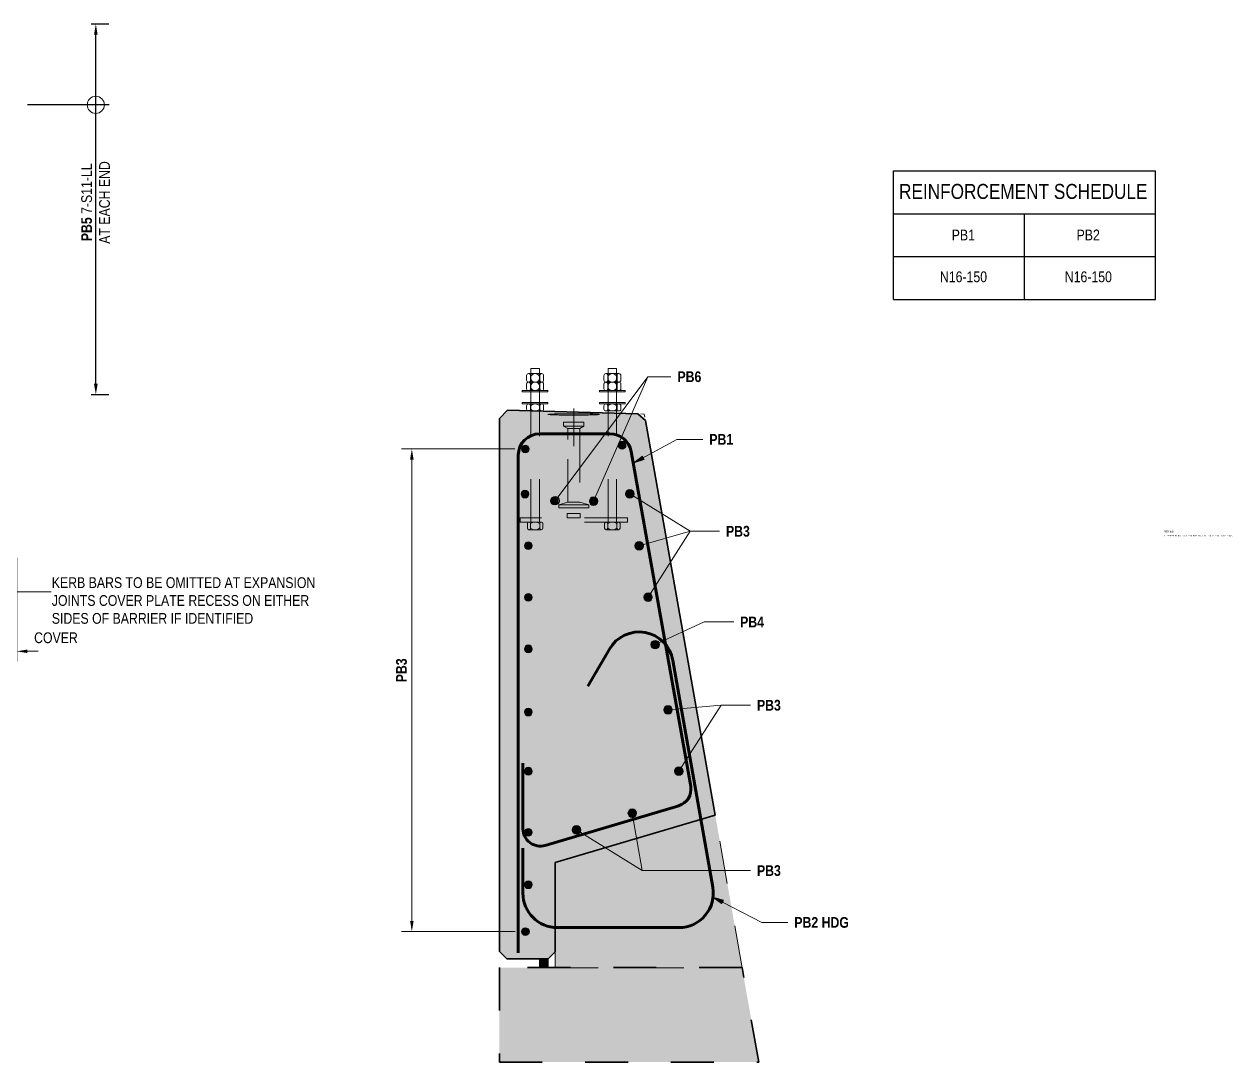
# Model space of a CAD drawing. Header units: metres. Extents: x 3.1 to 10.97, y 1.43 to 4.46.
# Drawn here: x 8.182 to 10.975, y 1.432 to 3.851 of the extents above; entities that cross this region are included whole.
import ezdxf

# ---------------------------------------------------------------- set-up
doc = ezdxf.new("R2010")
doc.units = ezdxf.units.M
doc.linetypes.add('JacobsDash', pattern=[0.0045, 0.003, -0.0015])
doc.layers.get('Defpoints').update_dxf_attribs({"color": 41})
for name, color, linetype, lineweight in [('D-BDGE', 7, 'Continuous', 13), ('D-BDGE-LINE', 7, 'Continuous', 9), ('D-ENHA-GEN-LINE', 7, 'Continuous', 9), ('D-ENHA-TEXT', 7, 'Continuous', 9), ('D-ENHA-TEXT-DIMS', 7, 'Continuous', 9)]:
    doc.layers.add(name, color=color, linetype=linetype, lineweight=lineweight)
doc.styles.add('Arial Narrow', font='ARIALN.TTF', dxfattribs={"height": 0.035})
doc.styles.add('Arial Narrow_1', font='ARIALN.TTF', dxfattribs={"height": 0.025})
doc.styles.add('Arial Narrow_3', font='ARIALN.TTF', dxfattribs={"height": 0.0035})
doc.styles.add('Arial Narrow_4', font='ARIALN.TTF', dxfattribs={"height": 0.005})
doc.styles.add('Arial Narrow_B', font='ARIALNB.TTF', dxfattribs={"height": 0.025})
doc.dimstyles.new('Dimension_Standard_O__mm_', dxfattribs={"dimscale": 0.3048, "dimtxt": 0.025586, "dimasz": 0.082021, "dimexe": 0.07874, "dimexo": 0.049213, "dimgap": 0.049213, "dimtad": 1, "dimdec": 0, "dimlfac": 1000, "dimzin": 0, "dimdsep": 46, "dimtxsty": 'Arial Narrow_1', "dimsah": 1, "dimcen": 0.09, "dimaunit": 1, "dimadec": 4, "dimazin": 0, "dimtfac": 1, "dimtdec": 4, "dimtix": 1, "dimtmove": 1, "dimatfit": 3, "dimfxl": 1, "dimtvp": 1, "dimtfill": 1, "dimtolj": 1, "dimtzin": 0, "dimlwd": 18, "dimlwe": 18, "dimarcsym": 2})
doc.dimstyles.new('Dimension_Standard_O__mm__2', dxfattribs={"dimscale": 0.3048, "dimtxt": 0.025586, "dimasz": 0.082021, "dimexe": 0.07874, "dimexo": 0.049213, "dimgap": 0.049213, "dimtad": 1, "dimdec": 0, "dimlfac": 1000, "dimzin": 0, "dimdsep": 46, "dimtxsty": 'Arial Narrow_B', "dimsah": 1, "dimcen": 0.09, "dimaunit": 1, "dimadec": 4, "dimazin": 0, "dimtfac": 1, "dimtdec": 4, "dimtix": 1, "dimtmove": 0, "dimatfit": 3, "dimfxl": 1, "dimtvp": 1, "dimtfill": 1, "dimtolj": 1, "dimtzin": 0, "dimlwd": 18, "dimlwe": 18, "dimarcsym": 2})
doc.dimstyles.new('Dimension_Standard_T_REO', dxfattribs={"dimscale": 0.3048, "dimtxt": 0.025586, "dimasz": 0.082021, "dimexe": 0.098425, "dimexo": 0.0625, "dimgap": 0.032808, "dimtad": 1, "dimdec": 0, "dimlfac": 1000, "dimzin": 0, "dimdsep": 46, "dimtxsty": 'Arial Narrow_1', "dimsah": 1, "dimcen": 0.09, "dimaunit": 1, "dimadec": 4, "dimazin": 0, "dimtfac": 1, "dimtdec": 4, "dimtix": 1, "dimtmove": 0, "dimatfit": 3, "dimfxl": 0.098425, "dimfxlon": 1, "dimtvp": 1, "dimtolj": 1, "dimtzin": 0, "dimlwd": 25, "dimlwe": 25, "dimarcsym": 2})

# ---------------------------------------------------------------- blocks, each defined once
blk = doc.blocks.new('B_Det_Reinf_Bar Section_2D - Reo Dot_Scale 10_Section-2703256-DRG-2871122 - SECTION 1')
at = {"layer": 'D-BDGE-LINE'}
blk.add_hatch(color=256, dxfattribs=at).paths.add_polyline_path([(0, -0.009), (0.0023, -0.0087), (0.0045, -0.0078), (0.0064, -0.0064), (0.0078, -0.0045), (0.0087, -0.0023), (0.009, 0), (0.0087, 0.0023), (0.0078, 0.0045), (0.0064, 0.0064), (0.0045, 0.0078), (0.0023, 0.0087), (0, 0.009), (-0.0023, 0.0087), (-0.0045, 0.0078), (-0.0064, 0.0064), (-0.0078, 0.0045), (-0.0087, 0.0023), (-0.009, 0), (-0.0087, -0.0023), (-0.0078, -0.0045), (-0.0064, -0.0064), (-0.0045, -0.0078), (-0.0023, -0.0087)])
for start, end in [(360, 180), (180, 360)]:
    blk.add_arc((0, 0), 0.009, start, end, dxfattribs=at)
blk = doc.blocks.new('B_Det_Reinf_Bar Section_2D - Reo Dot_Scale 10_Section-V1-DRG-2871122 - SECTION 1')
at = {"layer": 'D-BDGE-LINE'}
blk.add_hatch(color=256, dxfattribs=at).paths.add_polyline_path([(0, -0.009), (0.0023, -0.0087), (0.0045, -0.0078), (0.0064, -0.0064), (0.0078, -0.0045), (0.0087, -0.0023), (0.009, 0.0002), (0.0087, 0.0023), (0.0078, 0.0045), (0.0064, 0.0064), (0.0045, 0.0078), (0.0023, 0.0087), (0, 0.009), (-0.0023, 0.0087), (-0.0045, 0.0078), (-0.0064, 0.0064), (-0.0078, 0.0045), (-0.0087, 0.0023), (-0.009, 0), (-0.0087, -0.0023), (-0.0078, -0.0045), (-0.0064, -0.0064), (-0.0045, -0.0078), (-0.0023, -0.0087)])
for start, end in [(360, 180), (180, 360)]:
    blk.add_arc((0, 0), 0.009, start, end, dxfattribs=at)
blk = doc.blocks.new('B_Det_Reinf_Bar Section_2D - Reo Dot_Scale 10_Section-5903221-DRG-2871122 - SECTION 1')
at = {"layer": 'D-BDGE-LINE'}
blk.add_hatch(color=256, dxfattribs=at).paths.add_polyline_path([(0, -0.009), (0.0023, -0.0087), (0.0045, -0.0078), (0.0064, -0.0064), (0.0078, -0.0045), (0.0087, -0.0023), (0.009, 0), (0.0087, 0.0023), (0.0078, 0.0045), (0.0064, 0.0064), (0.0045, 0.0078), (0.0023, 0.0087), (0, 0.009), (-0.0023, 0.0087), (-0.0045, 0.0078), (-0.0064, 0.0064), (-0.0078, 0.0045), (-0.0087, 0.0023), (-0.009, 0), (-0.0087, -0.0023), (-0.0076, -0.0047), (-0.0064, -0.0064), (-0.0045, -0.0078), (-0.0023, -0.0087)])
for start, end in [(0, 180), (180, 360)]:
    blk.add_arc((0, 0), 0.009, start, end, dxfattribs=at)
blk = doc.blocks.new('DIMBLOCK2-DRG-2871122 - ELEVATION - PRECAST MEDIUM PERFORMANCE LEVEL BARRIER TYPE - MPB-02-B')
at = {"layer": 'D-ENHA-TEXT-DIMS', "color": 0, "lineweight": 25, "transparency": 16777216}
for p, q in [((8.3389, 3.8511), (8.3799, 3.8511)), ((8.3499, 3.0124), (8.3499, 3.8261)), ((8.3389, 2.9874), (8.3799, 2.9874))]:
    blk.add_line(p, q, dxfattribs=at)
at = {"layer": 'D-ENHA-TEXT-DIMS', "color": 0, "transparency": 16777216}
for points in [[(8.3457, 3.8261), (8.3541, 3.8261), (8.3499, 3.8511)], [(8.3457, 3.0124), (8.3541, 3.0124), (8.3499, 2.9874)]]:
    blk.add_solid(points, dxfattribs=at)
at = {"layer": 'Defpoints', "color": 0, "transparency": 16777216}
for p in [(8.3199, 3.8511), (8.3499, 3.8511), (8.3199, 2.9874)]:
    blk.add_point(p, dxfattribs=at)
at = {"layer": 'D-ENHA-TEXT-DIMS', "color": 0, "lineweight": 25, "transparency": 16777216, "insert": (8.325, 3.4193), "char_height": 0.025, "attachment_point": 5, "rotation": 90, "style": 'Arial Narrow_1'}
blk.add_mtext('\\A1;\u200c', dxfattribs=at)
blk = doc.blocks.new('DIMBLOCK5-DRG-2871122 - ELEVATION - PRECAST MEDIUM PERFORMANCE LEVEL BARRIER TYPE - MPB-02-B')
at = {"layer": 'D-ENHA-TEXT-DIMS', "color": 0, "lineweight": 18, "transparency": 16777216}
for p, q in [((8.1155, 2.6069), (8.1155, 2.365)), ((8.1655, 2.6069), (8.1655, 2.365)), ((8.0905, 2.389), (8.0655, 2.389)), ((8.1655, 2.389), (8.1155, 2.389)), ((8.1905, 2.389), (8.2155, 2.389))]:
    blk.add_line(p, q, dxfattribs=at)
at = {"layer": 'D-ENHA-TEXT-DIMS', "color": 0, "transparency": 16777216}
blk.add_solid([(8.0905, 2.3931), (8.0905, 2.3848), (8.1155, 2.389)], dxfattribs=at)
at = {"layer": 'Defpoints', "color": 0, "transparency": 16777216}
for p in [(8.1155, 2.6219), (8.1655, 2.6219), (8.1155, 2.389)]:
    blk.add_point(p, dxfattribs=at)
at = {"layer": 'D-ENHA-TEXT-DIMS', "color": 0, "lineweight": 18, "transparency": 16777216, "insert": (8.2061, 2.4331), "char_height": 0.025, "width": 0.122324, "attachment_point": 1, "line_spacing_factor": 0.974696, "style": 'Arial Narrow_1', "bg_fill": 3, "box_fill_scale": 1.1, "bg_fill_color": 256, "bg_fill_true_color": 13158600, "bg_fill_transparency": 0}
blk.add_mtext('\\A1;COVER', dxfattribs=at)
at = {"layer": 'D-ENHA-TEXT-DIMS', "color": 0, "transparency": 16777216}
blk.add_solid([(8.1905, 2.3931), (8.1905, 2.3848), (8.1655, 2.389)], dxfattribs=at)
blk = doc.blocks.new('SYM_ANO_Barrier_LiftingHook_CS - Barrier_LiftingHook-5691597-DRG-2871122 - SECTION 1')
at = {"layer": 'D-ENHA-GEN-LINE', "linetype": 'JacobsDash'}
for p, q in [((-0.0035, 0.0212), (0.0035, 0.0212)), ((-0.0035, 0.02047), (-0.0035, 0.0212)), ((0.0035, 0.02047), (-0.0035, 0.02047)), ((-0.0014, 0.01982), (-0.0035, 0.02047)), ((0.0014, 0.01982), (-0.0014, 0.01982)), ((-0.0014, 0.00524), (-0.0014, 0.01982)), ((0.0035, 0.02047), (0.0014, 0.01982)), ((0.0014, 0.01982), (0.0014, 0.00524)), ((0.0035, 0.0212), (0.0035, 0.02047)), ((0, 0.00678), (0, -0.00197)), ((-0.0014, 0.00268), (-0.0014, 0.00524)), ((0.0014, 0.00524), (0.0014, 0.00268)), ((-0.00235, 0.00213), (-0.0014, 0.00268)), ((0.00235, 0.00213), (-0.00235, 0.00213)), ((-0.00235, 0.0012), (-0.00235, 0.00213)), ((0.00235, 0.0012), (-0.00235, 0.0012)), ((0.0014, 0.00268), (-0.0014, 0.00268)), ((0.0014, 0.00268), (0.00235, 0.00213)), ((0.00235, 0.00213), (0.00235, 0.0012)), ((-0.00583, -0.00064), (-0.006, -0.0006)), ((-0.00531, -0.00067), (-0.00583, -0.00064)), ((-0.00449, -0.00071), (-0.00531, -0.00067)), ((-0.00341, -0.00073), (-0.00449, -0.00071)), ((-0.00213, -0.00075), (-0.00341, -0.00073)), ((-0.00072, -0.00076), (-0.00213, -0.00075)), ((0.00072, -0.00076), (-0.00072, -0.00076)), ((0.00213, -0.00075), (0.00072, -0.00076)), ((0.00341, -0.00073), (0.00213, -0.00075)), ((0.00449, -0.00071), (0.00341, -0.00073)), ((0.00531, -0.00067), (0.00449, -0.00071)), ((0.00583, -0.00064), (0.00531, -0.00067)), ((0.006, -0.0006), (0.00583, -0.00064))]:
    blk.add_line(p, q, dxfattribs=at)
for start_param, end_param in [(1.570796, 3.136792), (0, 1.570796)]:
    blk.add_ellipse((0, -0.0006), major_axis=(0.006, 0), ratio=0.027767, start_param=start_param, end_param=end_param, dxfattribs=at)
blk = doc.blocks.new('DIMBLOCK13-DRG-2871122 - SECTION 1')
at = {"layer": 'D-ENHA-TEXT-DIMS', "color": 0, "lineweight": 18, "transparency": 16777216}
for p, q in [((9.3268, 2.8607), (9.0624, 2.8607)), ((9.0864, 1.7607), (9.0864, 2.8357)), ((9.3273, 1.7357), (9.0624, 1.7357))]:
    blk.add_line(p, q, dxfattribs=at)
at = {"layer": 'D-ENHA-TEXT-DIMS', "color": 0, "transparency": 16777216}
for points in [[(9.0823, 2.8357), (9.0906, 2.8357), (9.0864, 2.8607)], [(9.0823, 1.7607), (9.0906, 1.7607), (9.0864, 1.7357)]]:
    blk.add_solid(points, dxfattribs=at)
at = {"layer": 'Defpoints', "color": 0, "transparency": 16777216}
for p in [(9.0864, 2.8607), (9.3418, 2.8607), (9.3423, 1.7357)]:
    blk.add_point(p, dxfattribs=at)
at = {"layer": 'D-ENHA-TEXT-DIMS', "color": 0, "lineweight": 18, "transparency": 16777216, "insert": (9.0566, 2.2982), "char_height": 0.025, "attachment_point": 5, "rotation": 90, "style": 'Arial Narrow_B', "bg_fill": 3, "box_fill_scale": 1.1, "bg_fill_color": 256, "bg_fill_true_color": 13158600, "bg_fill_transparency": 0}
blk.add_mtext('\\A1;\u200e', dxfattribs=at)

msp = doc.modelspace()

# ---------------------------------------------------------------- hatches: boundary and pattern name
at = {"layer": 'D-BDGE-LINE', "true_color": 0xffffff}
h = msp.add_hatch(color=7, dxfattribs=at)
h.paths.add_polyline_path([(9.3513, 1.672), (9.4041, 1.672), (9.4204, 1.6883), (9.4204, 1.897), (9.7936, 2.007), (9.6309, 2.9268), (9.6128, 2.9424), (9.3097, 2.9507), (9.2904, 2.9313), (9.2904, 1.6893), (9.3077, 1.672), (9.3468, 1.672)])
h.paths.add_polyline_path([(9.3513, 1.7267), (9.349, 1.727), (9.3468, 1.7279), (9.345, 1.7294), (9.3435, 1.7312), (9.3426, 1.7334), (9.3423, 1.7357), (9.3426, 1.7381), (9.3435, 1.7402), (9.345, 1.7421), (9.3468, 1.7435), (9.349, 1.7444), (9.3513, 1.7447), (9.3537, 1.7444), (9.3558, 1.7435), (9.3577, 1.7421), (9.3591, 1.7402), (9.3601, 1.7378), (9.3603, 1.7357), (9.36, 1.7334), (9.3591, 1.7312), (9.3577, 1.7294), (9.3558, 1.7279), (9.3537, 1.727)])
h.paths.add_polyline_path([(9.358, 1.8358), (9.3557, 1.8361), (9.3535, 1.837), (9.3517, 1.8385), (9.3502, 1.8403), (9.3493, 1.8425), (9.349, 1.8448), (9.3493, 1.8472), (9.3502, 1.8493), (9.3517, 1.8512), (9.3535, 1.8526), (9.3557, 1.8535), (9.358, 1.8538), (9.3603, 1.8535), (9.3625, 1.8526), (9.3644, 1.8512), (9.3658, 1.8493), (9.3667, 1.8472), (9.367, 1.8448), (9.3667, 1.8425), (9.3658, 1.8403), (9.3644, 1.8385), (9.3625, 1.837), (9.3603, 1.8361)])
h.paths.add_polyline_path([(9.358, 1.9581), (9.3557, 1.9584), (9.3535, 1.9593), (9.3517, 1.9607), (9.3502, 1.9626), (9.3493, 1.9648), (9.349, 1.9671), (9.3493, 1.9694), (9.3502, 1.9716), (9.3517, 1.9734), (9.3535, 1.9749), (9.3557, 1.9758), (9.3582, 1.9761), (9.3603, 1.9758), (9.3625, 1.9749), (9.3644, 1.9734), (9.3658, 1.9716), (9.3667, 1.9694), (9.367, 1.9671), (9.3667, 1.9648), (9.3658, 1.9626), (9.3644, 1.9607), (9.3625, 1.9593), (9.3603, 1.9584), (9.3582, 1.9581)])
h.paths.add_polyline_path([(9.4703, 1.9637), (9.4679, 1.964), (9.4658, 1.9649), (9.4639, 1.9664), (9.4625, 1.9682), (9.4616, 1.9704), (9.4613, 1.9727), (9.4616, 1.9751), (9.4625, 1.9772), (9.4639, 1.9791), (9.4658, 1.9805), (9.4679, 1.9814), (9.4703, 1.9817), (9.4726, 1.9814), (9.4748, 1.9805), (9.4766, 1.9791), (9.4781, 1.9772), (9.479, 1.9751), (9.4793, 1.9727), (9.479, 1.9704), (9.4781, 1.9682), (9.4766, 1.9664), (9.4748, 1.9649), (9.4726, 1.964)])
h.paths.add_polyline_path([(9.6003, 2.0027), (9.5979, 2.003), (9.5958, 2.0039), (9.5939, 2.0053), (9.5925, 2.0072), (9.5916, 2.0094), (9.5913, 2.0117), (9.5916, 2.014), (9.5925, 2.0162), (9.5939, 2.018), (9.5958, 2.0195), (9.5979, 2.0204), (9.6003, 2.0207), (9.6026, 2.0204), (9.6048, 2.0195), (9.6066, 2.018), (9.6081, 2.0162), (9.6089, 2.014), (9.6093, 2.0117), (9.6089, 2.0094), (9.6079, 2.007), (9.6066, 2.0053), (9.6048, 2.0039), (9.6026, 2.003)])
h.paths.add_polyline_path([(9.7087, 2.1006), (9.7064, 2.1009), (9.7042, 2.1018), (9.7023, 2.1033), (9.7009, 2.1051), (9.7, 2.1073), (9.6997, 2.1096), (9.7, 2.1119), (9.7009, 2.1141), (9.7023, 2.116), (9.7042, 2.1174), (9.7064, 2.1183), (9.7087, 2.1186), (9.711, 2.1183), (9.7132, 2.1174), (9.7151, 2.116), (9.7165, 2.1141), (9.7174, 2.1119), (9.7177, 2.1096), (9.7174, 2.1073), (9.7165, 2.1051), (9.7151, 2.1033), (9.7132, 2.1018), (9.711, 2.1009)])
h.paths.add_polyline_path([(9.358, 2.1006), (9.3557, 2.1009), (9.3535, 2.1018), (9.3517, 2.1033), (9.3502, 2.1051), (9.3493, 2.1073), (9.349, 2.1096), (9.3493, 2.1119), (9.3502, 2.1141), (9.3517, 2.116), (9.3535, 2.1174), (9.3557, 2.1183), (9.358, 2.1186), (9.3603, 2.1183), (9.3625, 2.1174), (9.3644, 2.116), (9.3658, 2.1141), (9.3667, 2.1119), (9.367, 2.1096), (9.3667, 2.1073), (9.3658, 2.1051), (9.3644, 2.1033), (9.3625, 2.1018), (9.3603, 2.1009)])
h.paths.add_polyline_path([(9.358, 2.2382), (9.3557, 2.2385), (9.3535, 2.2394), (9.3517, 2.2408), (9.3502, 2.2427), (9.3493, 2.2448), (9.349, 2.2472), (9.3493, 2.2495), (9.3502, 2.2517), (9.3517, 2.2535), (9.3535, 2.2549), (9.3557, 2.2558), (9.358, 2.2562), (9.3603, 2.2558), (9.3625, 2.2549), (9.3644, 2.2535), (9.3658, 2.2517), (9.3667, 2.2495), (9.367, 2.2472), (9.3667, 2.2448), (9.3658, 2.2427), (9.3644, 2.2408), (9.3625, 2.2394), (9.3603, 2.2385)])
h.paths.add_polyline_path([(9.6835, 2.2432), (9.6812, 2.2435), (9.679, 2.2444), (9.6771, 2.2458), (9.6757, 2.2477), (9.6748, 2.2498), (9.6745, 2.2522), (9.6748, 2.2545), (9.6757, 2.2567), (9.6771, 2.2585), (9.679, 2.2599), (9.6812, 2.2608), (9.6835, 2.2612), (9.6858, 2.2608), (9.688, 2.2599), (9.6899, 2.2585), (9.6913, 2.2567), (9.6922, 2.2545), (9.6925, 2.2522), (9.6922, 2.2498), (9.6913, 2.2477), (9.6899, 2.2458), (9.688, 2.2444), (9.6858, 2.2435)])
h.paths.add_polyline_path([(9.358, 2.3857), (9.3557, 2.386), (9.3535, 2.3869), (9.3517, 2.3883), (9.3502, 2.3902), (9.3493, 2.3924), (9.349, 2.3947), (9.3493, 2.397), (9.3502, 2.3992), (9.3517, 2.4011), (9.3535, 2.4025), (9.3557, 2.4034), (9.358, 2.4037), (9.3603, 2.4034), (9.3625, 2.4025), (9.3644, 2.4011), (9.3658, 2.3992), (9.3667, 2.397), (9.367, 2.3947), (9.3667, 2.3924), (9.3658, 2.3902), (9.3644, 2.3883), (9.3625, 2.3869), (9.3603, 2.386), (9.3582, 2.3857)])
h.paths.add_polyline_path([(9.6532, 2.3954), (9.6509, 2.3957), (9.6487, 2.3966), (9.6469, 2.3981), (9.6454, 2.3999), (9.6445, 2.4021), (9.6442, 2.4044), (9.6445, 2.4068), (9.6454, 2.4089), (9.6469, 2.4108), (9.6487, 2.4122), (9.6509, 2.4131), (9.6532, 2.4134), (9.6555, 2.4131), (9.6577, 2.4122), (9.6596, 2.4108), (9.661, 2.4089), (9.6619, 2.4068), (9.6622, 2.4044), (9.6619, 2.4021), (9.661, 2.3999), (9.6596, 2.3981), (9.6577, 2.3966), (9.6555, 2.3957)])
h.paths.add_polyline_path([(9.637, 2.506), (9.6347, 2.5063), (9.6325, 2.5072), (9.6307, 2.5087), (9.6292, 2.5105), (9.6283, 2.5127), (9.628, 2.515), (9.6283, 2.5174), (9.6292, 2.5195), (9.6307, 2.5214), (9.6325, 2.5228), (9.6347, 2.5237), (9.637, 2.524), (9.6393, 2.5237), (9.6415, 2.5228), (9.6434, 2.5214), (9.6448, 2.5195), (9.6457, 2.5174), (9.646, 2.515), (9.6457, 2.5127), (9.6448, 2.5105), (9.6434, 2.5087), (9.6415, 2.5072), (9.6393, 2.5063)])
h.paths.add_polyline_path([(9.358, 2.506), (9.3557, 2.5063), (9.3535, 2.5072), (9.3517, 2.5087), (9.3502, 2.5105), (9.3493, 2.5127), (9.349, 2.515), (9.3493, 2.5174), (9.3502, 2.5195), (9.3517, 2.5214), (9.3535, 2.5228), (9.3557, 2.5237), (9.358, 2.524), (9.3603, 2.5237), (9.3625, 2.5228), (9.3644, 2.5214), (9.3658, 2.5195), (9.3667, 2.5174), (9.367, 2.515), (9.3667, 2.5127), (9.3658, 2.5105), (9.3644, 2.5087), (9.3625, 2.5072), (9.3603, 2.5063)])
h.paths.add_polyline_path([(9.6157, 2.6264), (9.6134, 2.6267), (9.6112, 2.6276), (9.6094, 2.629), (9.6079, 2.6309), (9.607, 2.6331), (9.6067, 2.6354), (9.607, 2.6377), (9.6079, 2.6399), (9.6094, 2.6418), (9.6112, 2.6432), (9.6134, 2.6441), (9.6157, 2.6444), (9.6181, 2.6441), (9.6202, 2.6432), (9.6221, 2.6418), (9.6235, 2.6399), (9.6244, 2.6377), (9.6247, 2.6354), (9.6244, 2.6331), (9.6235, 2.6309), (9.6221, 2.629), (9.6202, 2.6276), (9.6181, 2.6267)])
h.paths.add_polyline_path([(9.358, 2.6264), (9.3557, 2.6267), (9.3535, 2.6276), (9.3517, 2.629), (9.3502, 2.6309), (9.3493, 2.6331), (9.349, 2.6354), (9.3493, 2.6377), (9.3502, 2.6399), (9.3517, 2.6418), (9.3535, 2.6432), (9.3557, 2.6441), (9.358, 2.6444), (9.3603, 2.6441), (9.3625, 2.6432), (9.3644, 2.6418), (9.3658, 2.6399), (9.3667, 2.6377), (9.367, 2.6354), (9.3667, 2.6331), (9.3658, 2.6309), (9.3644, 2.629), (9.3625, 2.6276), (9.3603, 2.6267)])
h.paths.add_polyline_path([(9.5111, 2.7301), (9.5087, 2.7304), (9.5066, 2.7313), (9.5047, 2.7327), (9.5033, 2.7346), (9.5024, 2.7367), (9.5021, 2.7391), (9.5024, 2.7414), (9.5033, 2.7436), (9.5047, 2.7454), (9.5066, 2.7469), (9.5087, 2.7478), (9.5111, 2.7481), (9.5134, 2.7478), (9.5156, 2.7468), (9.5174, 2.7454), (9.5189, 2.7436), (9.5198, 2.7414), (9.5201, 2.7391), (9.5198, 2.7367), (9.5189, 2.7346), (9.5174, 2.7327), (9.5156, 2.7313), (9.5134, 2.7304)])
h.paths.add_polyline_path([(9.4183, 2.7301), (9.416, 2.7304), (9.4138, 2.7313), (9.412, 2.7327), (9.4105, 2.7346), (9.4096, 2.7367), (9.4093, 2.7391), (9.4096, 2.7414), (9.4105, 2.7436), (9.412, 2.7454), (9.4138, 2.7469), (9.416, 2.7478), (9.4183, 2.7481), (9.4207, 2.7478), (9.4228, 2.7469), (9.4247, 2.7454), (9.4261, 2.7436), (9.427, 2.7414), (9.4273, 2.7391), (9.427, 2.7367), (9.4261, 2.7346), (9.4247, 2.7327), (9.4228, 2.7313), (9.4207, 2.7304)])
h.paths.add_polyline_path([(9.35, 2.7463), (9.3477, 2.7466), (9.3455, 2.7475), (9.3436, 2.7489), (9.3422, 2.7508), (9.3413, 2.753), (9.341, 2.7553), (9.3413, 2.7576), (9.3422, 2.7598), (9.3436, 2.7617), (9.3455, 2.7631), (9.3477, 2.764), (9.35, 2.7643), (9.3523, 2.764), (9.3545, 2.7631), (9.3563, 2.7617), (9.3578, 2.7598), (9.3587, 2.7576), (9.359, 2.7553), (9.3587, 2.753), (9.3578, 2.7508), (9.3563, 2.7489), (9.3545, 2.7475), (9.3523, 2.7466)])
h.paths.add_polyline_path([(9.5944, 2.7467), (9.5921, 2.747), (9.5899, 2.7479), (9.5881, 2.7494), (9.5867, 2.7512), (9.5858, 2.7534), (9.5854, 2.7557), (9.5858, 2.7581), (9.5867, 2.7602), (9.5881, 2.7621), (9.5899, 2.7635), (9.5921, 2.7644), (9.5944, 2.7647), (9.5968, 2.7644), (9.5989, 2.7635), (9.6008, 2.7621), (9.6022, 2.7602), (9.6031, 2.7581), (9.6034, 2.7557), (9.6031, 2.7534), (9.6022, 2.7512), (9.6008, 2.7494), (9.5989, 2.7479), (9.5968, 2.747)])
h.paths.add_polyline_path([(9.3508, 2.8517), (9.3484, 2.852), (9.3463, 2.8529), (9.3444, 2.8544), (9.343, 2.8562), (9.3421, 2.8584), (9.3418, 2.861), (9.3421, 2.8631), (9.343, 2.8652), (9.3444, 2.8671), (9.3463, 2.8685), (9.3484, 2.8694), (9.3508, 2.8697), (9.3531, 2.8694), (9.3553, 2.8685), (9.3571, 2.8671), (9.3586, 2.8652), (9.3595, 2.8631), (9.3598, 2.8607), (9.3595, 2.8584), (9.3586, 2.8562), (9.3571, 2.8544), (9.3553, 2.8529), (9.3531, 2.852)])
h.paths.add_polyline_path([(9.5765, 2.8603), (9.5742, 2.8606), (9.572, 2.8615), (9.5701, 2.8629), (9.5687, 2.8648), (9.5678, 2.8669), (9.5675, 2.8693), (9.5678, 2.8716), (9.5687, 2.8738), (9.5701, 2.8756), (9.572, 2.8771), (9.5742, 2.878), (9.5765, 2.8783), (9.5788, 2.878), (9.581, 2.8771), (9.5828, 2.8756), (9.5843, 2.8738), (9.5852, 2.8716), (9.5855, 2.8693), (9.5852, 2.8669), (9.5843, 2.8648), (9.5828, 2.8629), (9.581, 2.8615), (9.5788, 2.8606)])
for points in [[(9.8562, 1.651), (9.7936, 2.007), (9.4204, 1.897), (9.4204, 1.651), (9.5856, 1.651)], [(9.8562, 1.4317), (9.8948, 1.4317), (9.8562, 1.651), (9.4204, 1.651), (9.4204, 1.6517), (9.2904, 1.6517), (9.2904, 1.4317), (9.5856, 1.4317)]]:
    msp.add_hatch(color=7, dxfattribs=at).paths.add_polyline_path(points)
at = {"layer": 'D-BDGE-LINE'}
msp.add_hatch(color=256, dxfattribs=at).paths.add_polyline_path([(9.4041, 1.6516), (9.4041, 1.6716), (9.3841, 1.6716), (9.3841, 1.6516)])
at = {"layer": 'D-ENHA-TEXT'}
for points in [[(9.6039, 2.8282), (9.6279, 2.8363), (9.6237, 2.844)], [(9.7883, 1.8162), (9.8085, 1.8008), (9.8126, 1.8086)]]:
    msp.add_hatch(color=256, dxfattribs=at).paths.add_polyline_path(points)

# ---------------------------------------------------------------- linework, layer by layer
at = {"layer": 'D-BDGE', "lineweight": 25}
for p, q in [((8.3809, 3.6626), (8.1909, 3.6626)), ((10.2093, 3.5089), (10.8198, 3.5089)), ((10.2093, 3.2089), (10.2093, 3.5089)), ((10.8198, 3.2089), (10.8198, 3.5089)), ((10.2093, 3.4089), (10.8198, 3.4089)), ((10.5146, 3.2089), (10.5146, 3.4089)), ((10.2093, 3.3089), (10.8198, 3.3089)), ((10.2093, 3.2089), (10.8198, 3.2089))]:
    msp.add_line(p, q, dxfattribs=at)
at = {"layer": 'D-BDGE', "color": 252, "lineweight": 18, "true_color": 0x888888}
for p, q in [((9.3837, 3.0478), (9.3637, 3.0478)), ((9.3637, 3.0478), (9.3637, 2.947)), ((9.3837, 3.0478), (9.3837, 2.9475)), ((9.5437, 3.0478), (9.5637, 3.0478)), ((9.5437, 3.0478), (9.5437, 2.9475)), ((9.5637, 3.0478), (9.5637, 2.947)), ((9.354, 3.0317), (9.354, 3.0208)), ((9.3584, 3.0362), (9.3891, 3.0362)), ((9.3584, 3.0164), (9.3891, 3.0164)), ((9.3584, 3.0164), (9.3891, 3.0164)), ((9.3584, 3.0164), (9.3891, 3.0164)), ((9.3629, 3.0317), (9.3629, 3.0208)), ((9.3629, 3.0273), (9.3629, 3.0253)), ((9.3846, 3.0317), (9.3846, 3.0208)), ((9.3846, 3.0273), (9.3846, 3.0253)), ((9.3935, 3.0317), (9.3935, 3.0208)), ((9.534, 3.0317), (9.534, 3.0208)), ((9.5691, 3.0362), (9.5384, 3.0362)), ((9.5691, 3.0164), (9.5384, 3.0164)), ((9.5691, 3.0164), (9.5384, 3.0164)), ((9.5691, 3.0164), (9.5384, 3.0164)), ((9.5429, 3.0317), (9.5429, 3.0208)), ((9.5429, 3.0273), (9.5429, 3.0253)), ((9.5646, 3.0317), (9.5646, 3.0208)), ((9.5646, 3.0273), (9.5646, 3.0253)), ((9.5735, 3.0317), (9.5735, 3.0208)), ((9.4037, 2.9966), (9.3437, 2.9966)), ((9.3437, 2.9966), (9.3437, 2.9936)), ((9.3437, 2.9936), (9.4037, 2.9936)), ((9.354, 3.0119), (9.354, 3.001)), ((9.3584, 2.9966), (9.3891, 2.9966)), ((9.3584, 2.9966), (9.3891, 2.9966)), ((9.3629, 3.0119), (9.3629, 3.001)), ((9.3629, 3.0075), (9.3629, 3.0055)), ((9.3846, 3.0119), (9.3846, 3.001)), ((9.3846, 3.0075), (9.3846, 3.0055)), ((9.3935, 3.0119), (9.3935, 3.001)), ((9.4037, 2.9936), (9.4037, 2.9966)), ((9.5237, 2.9966), (9.5837, 2.9966)), ((9.5237, 2.9936), (9.5237, 2.9966)), ((9.5837, 2.9936), (9.5237, 2.9936)), ((9.534, 3.0119), (9.534, 3.001)), ((9.5691, 2.9966), (9.5384, 2.9966)), ((9.5691, 2.9966), (9.5384, 2.9966)), ((9.5429, 3.0119), (9.5429, 3.001)), ((9.5429, 3.0075), (9.5429, 3.0055)), ((9.5646, 3.0119), (9.5646, 3.001)), ((9.5646, 3.0075), (9.5646, 3.0055)), ((9.5735, 3.0119), (9.5735, 3.001)), ((9.5837, 2.9966), (9.5837, 2.9936)), ((9.3437, 2.9686), (9.4037, 2.9686)), ((9.3437, 2.9656), (9.3437, 2.9686)), ((9.4037, 2.9656), (9.3437, 2.9656)), ((9.354, 2.9536), (9.354, 2.9611)), ((9.3584, 2.9656), (9.3891, 2.9656)), ((9.3584, 2.9656), (9.3891, 2.9656)), ((9.3629, 2.9611), (9.3629, 2.9536)), ((9.3846, 2.9611), (9.3846, 2.9536)), ((9.3935, 2.9536), (9.3935, 2.9611)), ((9.4037, 2.9686), (9.4037, 2.9656)), ((9.5237, 2.9686), (9.5237, 2.9656)), ((9.5837, 2.9686), (9.5237, 2.9686)), ((9.5237, 2.9656), (9.5837, 2.9656)), ((9.534, 2.9536), (9.534, 2.9611)), ((9.5691, 2.9656), (9.5384, 2.9656)), ((9.5691, 2.9656), (9.5384, 2.9656)), ((9.5429, 2.9611), (9.5429, 2.9536)), ((9.5646, 2.9611), (9.5646, 2.9536)), ((9.5735, 2.9536), (9.5735, 2.9611)), ((9.5837, 2.9656), (9.5837, 2.9686)), ((9.3584, 2.9492), (9.3891, 2.9492)), ((9.3584, 2.9492), (9.3891, 2.9492)), ((9.3584, 2.9492), (9.3891, 2.9492)), ((9.5691, 2.9492), (9.5384, 2.9492)), ((9.5691, 2.9492), (9.5384, 2.9492)), ((9.5691, 2.9492), (9.5384, 2.9492)), ((9.3557, 2.676), (9.3557, 2.6866)), ((9.3631, 2.676), (9.3631, 2.6866)), ((9.3844, 2.676), (9.3844, 2.6866)), ((9.3917, 2.676), (9.3917, 2.6866)), ((9.5357, 2.676), (9.5357, 2.6866)), ((9.5431, 2.676), (9.5431, 2.6866)), ((9.5644, 2.676), (9.5644, 2.6866)), ((9.5717, 2.676), (9.5717, 2.6866)), ((9.3594, 2.6723), (9.3868, 2.6723)), ((9.5681, 2.6723), (9.5407, 2.6723))]:
    msp.add_line(p, q, dxfattribs=at)
at = {"layer": 'D-BDGE', "lineweight": 35}
for p, q in [((9.3097, 2.9507), (9.2904, 2.9313)), ((9.6128, 2.9424), (9.3097, 2.9507)), ((9.6309, 2.9268), (9.6128, 2.9424)), ((9.2904, 2.9313), (9.2904, 1.6893)), ((9.7936, 2.007), (9.6309, 2.9268)), ((9.4204, 1.897), (9.7936, 2.007)), ((9.4204, 1.6883), (9.4204, 1.897)), ((9.2904, 1.6893), (9.3077, 1.672)), ((9.4041, 1.672), (9.4204, 1.6883)), ((9.3077, 1.672), (9.4041, 1.672))]:
    msp.add_line(p, q, dxfattribs=at)
at = {"layer": 'D-BDGE', "color": 252, "linetype": 'JacobsDash', "lineweight": 18, "true_color": 0x888888}
for p, q in [((9.3637, 2.6903), (9.3637, 2.947)), ((9.3837, 2.6903), (9.3837, 2.9475)), ((9.5437, 2.6903), (9.5437, 2.9475)), ((9.5637, 2.6903), (9.5637, 2.947)), ((9.4487, 2.7003), (9.4487, 2.7103)), ((9.4487, 2.7103), (9.4787, 2.7103)), ((9.4787, 2.7103), (9.4787, 2.7003)), ((9.5887, 2.7003), (9.3387, 2.7003)), ((9.3387, 2.6903), (9.3387, 2.7003)), ((9.5887, 2.6903), (9.3387, 2.6903)), ((9.3594, 2.6903), (9.3868, 2.6903)), ((9.4787, 2.7003), (9.4487, 2.7003)), ((9.5681, 2.6903), (9.5407, 2.6903)), ((9.5887, 2.6903), (9.5887, 2.7003))]:
    msp.add_line(p, q, dxfattribs=at)
at = {"layer": 'D-BDGE', "lineweight": 9}
for p, q in [((9.6203, 2.9422), (9.6282, 2.942)), ((9.6282, 2.942), (9.6295, 2.9345)), ((8.1655, 2.5279), (8.2455, 2.5279))]:
    msp.add_line(p, q, dxfattribs=at)
at = {"layer": 'D-BDGE', "lineweight": 70}
for p, q in [((9.548, 2.8961), (9.3845, 2.8961)), ((9.5972, 2.8549), (9.7363, 2.0742)), ((9.3345, 2.8461), (9.3345, 1.6861)), ((9.5467, 2.394), (9.4967, 2.3074)), ((9.6948, 2.3679), (9.7879, 1.839)), ((9.3454, 2.1281), (9.3454, 1.9751)), ((9.7083, 2.0288), (9.3968, 1.9367)), ((9.3454, 1.9301), (9.3454, 1.8251)), ((9.7091, 1.7451), (9.4254, 1.7451))]:
    msp.add_line(p, q, dxfattribs=at)
at = {"layer": 'D-BDGE', "lineweight": 18}
for p, q in [((9.705, 2.5077), (9.7835, 2.0633)), ((9.4041, 1.6716), (9.3841, 1.6716)), ((9.3841, 1.6716), (9.3841, 1.6516)), ((9.3841, 1.6516), (9.3841, 1.6716)), ((9.3841, 1.6516), (9.4041, 1.6516)), ((9.4041, 1.6516), (9.3841, 1.6516)), ((9.4041, 1.6516), (9.3841, 1.6516)), ((9.4041, 1.6516), (9.4041, 1.6716))]:
    msp.add_line(p, q, dxfattribs=at)
at = {"layer": 'D-BDGE', "linetype": 'JacobsDash', "lineweight": 9}
for p, q in [((9.7936, 2.007), (9.4204, 1.897)), ((9.8562, 1.651), (9.7936, 2.007)), ((9.4204, 1.897), (9.4204, 1.651)), ((9.4204, 1.651), (9.8562, 1.651))]:
    msp.add_line(p, q, dxfattribs=at)
at = {"layer": 'D-BDGE', "linetype": 'JacobsDash', "lineweight": 35}
for p, q in [((9.8561, 1.6517), (9.2904, 1.6517)), ((9.2904, 1.6517), (9.2904, 1.4317)), ((9.8948, 1.4317), (9.8561, 1.6517)), ((9.2904, 1.4317), (9.8948, 1.4317))]:
    msp.add_line(p, q, dxfattribs=at)
at = {"layer": 'D-BDGE', "lineweight": 18}
msp.add_circle((8.3498, 3.6626), 0.02, dxfattribs=at)
at = {"layer": 'D-BDGE', "color": 252, "lineweight": 18, "true_color": 0x888888}
for centre, radius, start, end in [((9.3584, 3.0317), 0.00443, 0, 180), ((9.3584, 3.0208), 0.00443, 180, 0), ((9.3584, 3.0119), 0.00443, 0, 180), ((9.3737, 3.0251), 0.0111, 11.3556, 168.6444), ((9.3737, 3.0274), 0.0111, 191.3556, 348.6444), ((9.3737, 3.0053), 0.0111, 11.3556, 168.6444), ((9.3891, 3.0317), 0.00443, 0, 180), ((9.3891, 3.0208), 0.00443, 180, 0), ((9.3891, 3.0119), 0.00443, 0, 180), ((9.5384, 3.0317), 0.00443, 0, 180), ((9.5384, 3.0208), 0.00443, 180, 0), ((9.5384, 3.0119), 0.00443, 0, 180), ((9.5537, 3.0251), 0.0111, 11.3556, 168.6444), ((9.5537, 3.0274), 0.0111, 191.3556, 348.6444), ((9.5537, 3.0053), 0.0111, 11.3556, 168.6444), ((9.5691, 3.0317), 0.00443, 0, 180), ((9.5691, 3.0208), 0.00443, 180, 0), ((9.5691, 3.0119), 0.00443, 0, 180), ((9.3584, 3.001), 0.00443, 180, 0), ((9.3737, 3.0076), 0.0111, 191.3556, 348.6444), ((9.3891, 3.001), 0.00443, 180, 0), ((9.5384, 3.001), 0.00443, 180, 0), ((9.5537, 3.0076), 0.0111, 191.3556, 348.6444), ((9.5691, 3.001), 0.00443, 180, 0), ((9.3584, 2.9611), 0.00443, 0, 180), ((9.3737, 2.95), 0.0155, 45.6104, 134.3896), ((9.3891, 2.9611), 0.00443, 0, 180), ((9.5384, 2.9611), 0.00443, 0, 180), ((9.5537, 2.95), 0.0155, 45.6104, 134.3896), ((9.5691, 2.9611), 0.00443, 360, 180), ((9.3584, 2.9536), 0.00443, 180, 360), ((9.3737, 2.9647), 0.0155, 225.6104, 314.3896), ((9.3891, 2.9536), 0.00443, 180, 360), ((9.5384, 2.9536), 0.00443, 180, 360), ((9.5537, 2.9647), 0.0155, 225.6104, 314.3896), ((9.5691, 2.9536), 0.00443, 180, 0), ((9.3594, 2.6866), 0.0037, 0, 180), ((9.3737, 2.6732), 0.0171, 51.598, 128.402), ((9.3881, 2.6866), 0.0037, 0, 180), ((9.5394, 2.6866), 0.0037, 0, 180), ((9.5537, 2.6732), 0.0171, 51.598, 128.402), ((9.5681, 2.6866), 0.0037, 0, 180), ((9.3594, 2.676), 0.0037, 180, 0), ((9.3737, 2.6894), 0.0171, 231.598, 308.402), ((9.3881, 2.676), 0.0037, 180, 0), ((9.5394, 2.676), 0.0037, 180, 0), ((9.5537, 2.6894), 0.0171, 231.598, 308.402), ((9.5681, 2.676), 0.0037, 180, 0)]:
    msp.add_arc(centre, radius, start, end, dxfattribs=at)
at = {"layer": 'D-BDGE', "lineweight": 70}
for centre, radius, start, end in [((9.3845, 2.8461), 0.05, 90, 180), ((9.548, 2.8461), 0.05, 10.1029, 90), ((9.616, 2.354), 0.08, 9.9818, 150), ((9.6969, 2.0672), 0.04, 286.4688, 10.1029), ((9.3854, 1.9751), 0.04, 180, 286.4688), ((9.4254, 1.8251), 0.08, 180, 270), ((9.7091, 1.8251), 0.08, 270, 9.9818)]:
    msp.add_arc(centre, radius, start, end, dxfattribs=at)
at = {"layer": 'D-ENHA-TEXT'}
for p, q in [((9.4204, 2.74), (9.6361, 3.029)), ((9.5101, 2.739), (9.6361, 3.029)), ((9.6361, 3.029), (9.6904, 3.029)), ((9.6361, 3.029), (9.6904, 3.029)), ((9.6039, 2.8282), (9.7041, 2.8829)), ((9.7041, 2.8829), (9.7647, 2.8829)), ((9.6237, 2.844), (9.6039, 2.8282)), ((9.6039, 2.8282), (9.6279, 2.8363)), ((9.6279, 2.8363), (9.6237, 2.844)), ((9.5944, 2.7561), (9.7348, 2.6688)), ((9.616, 2.635), (9.7348, 2.6688)), ((9.6369, 2.5153), (9.7348, 2.6688)), ((9.7348, 2.6688), (9.8035, 2.6688)), ((9.7348, 2.6688), (9.8035, 2.6688)), ((9.7348, 2.6688), (9.8035, 2.6688)), ((9.6535, 2.4045), (9.7679, 2.4573)), ((9.7679, 2.4573), (9.8365, 2.4573)), ((9.6835, 2.2524), (9.807, 2.2633)), ((9.7087, 2.1098), (9.807, 2.2633)), ((9.807, 2.2633), (9.8757, 2.2633)), ((9.807, 2.2633), (9.8757, 2.2633)), ((9.6002, 2.0116), (9.623, 1.8779)), ((9.47, 1.9726), (9.623, 1.8779)), ((9.623, 1.8779), (9.8757, 1.8779)), ((9.623, 1.8779), (9.8757, 1.8779)), ((9.7883, 1.8162), (9.8085, 1.8008)), ((9.8126, 1.8086), (9.7883, 1.8162)), ((9.7883, 1.8162), (9.9022, 1.7571)), ((9.8085, 1.8008), (9.8126, 1.8086)), ((9.9022, 1.7571), (9.9628, 1.7571))]:
    msp.add_line(p, q, dxfattribs=at)
for centre in [(9.5944, 2.7561), (9.4204, 2.74), (9.5101, 2.739), (9.616, 2.635), (9.6369, 2.5153), (9.6535, 2.4045), (9.6835, 2.2524), (9.7087, 2.1098), (9.6002, 2.0116), (9.47, 1.9726)]:
    msp.add_circle(centre, 0.01, dxfattribs=at)

# ---------------------------------------------------------------- block references
at = {"layer": 'D-BDGE-LINE'}
for name, p in [('B_Det_Reinf_Bar Section_2D - Reo Dot_Scale 10_Section-2703256-DRG-2871122 - SECTION 1', (9.5765, 2.8693)), ('B_Det_Reinf_Bar Section_2D - Reo Dot_Scale 10_Section-V1-DRG-2871122 - SECTION 1', (9.3508, 2.8607)), ('B_Det_Reinf_Bar Section_2D - Reo Dot_Scale 10_Section-2703256-DRG-2871122 - SECTION 1', (9.35, 2.7553)), ('B_Det_Reinf_Bar Section_2D - Reo Dot_Scale 10_Section-2703256-DRG-2871122 - SECTION 1', (9.5944, 2.7557)), ('B_Det_Reinf_Bar Section_2D - Reo Dot_Scale 10_Section-2703256-DRG-2871122 - SECTION 1', (9.4183, 2.7391)), ('B_Det_Reinf_Bar Section_2D - Reo Dot_Scale 10_Section-2703256-DRG-2871122 - SECTION 1', (9.5111, 2.7391)), ('B_Det_Reinf_Bar Section_2D - Reo Dot_Scale 10_Section-2703256-DRG-2871122 - SECTION 1', (9.358, 2.6354)), ('B_Det_Reinf_Bar Section_2D - Reo Dot_Scale 10_Section-2703256-DRG-2871122 - SECTION 1', (9.6157, 2.6354)), ('B_Det_Reinf_Bar Section_2D - Reo Dot_Scale 10_Section-2703256-DRG-2871122 - SECTION 1', (9.358, 2.515)), ('B_Det_Reinf_Bar Section_2D - Reo Dot_Scale 10_Section-2703256-DRG-2871122 - SECTION 1', (9.637, 2.515)), ('B_Det_Reinf_Bar Section_2D - Reo Dot_Scale 10_Section-2703256-DRG-2871122 - SECTION 1', (9.358, 2.3947)), ('B_Det_Reinf_Bar Section_2D - Reo Dot_Scale 10_Section-2703256-DRG-2871122 - SECTION 1', (9.6532, 2.4044)), ('B_Det_Reinf_Bar Section_2D - Reo Dot_Scale 10_Section-2703256-DRG-2871122 - SECTION 1', (9.358, 2.2472)), ('B_Det_Reinf_Bar Section_2D - Reo Dot_Scale 10_Section-2703256-DRG-2871122 - SECTION 1', (9.6835, 2.2522)), ('B_Det_Reinf_Bar Section_2D - Reo Dot_Scale 10_Section-2703256-DRG-2871122 - SECTION 1', (9.358, 2.1096)), ('B_Det_Reinf_Bar Section_2D - Reo Dot_Scale 10_Section-2703256-DRG-2871122 - SECTION 1', (9.7087, 2.1096)), ('B_Det_Reinf_Bar Section_2D - Reo Dot_Scale 10_Section-5903221-DRG-2871122 - SECTION 1', (9.6003, 2.0117)), ('B_Det_Reinf_Bar Section_2D - Reo Dot_Scale 10_Section-2703256-DRG-2871122 - SECTION 1', (9.358, 1.9671)), ('B_Det_Reinf_Bar Section_2D - Reo Dot_Scale 10_Section-5903221-DRG-2871122 - SECTION 1', (9.4703, 1.9727)), ('B_Det_Reinf_Bar Section_2D - Reo Dot_Scale 10_Section-2703256-DRG-2871122 - SECTION 1', (9.358, 1.8448)), ('B_Det_Reinf_Bar Section_2D - Reo Dot_Scale 10_Section-2703256-DRG-2871122 - SECTION 1', (9.3513, 1.7357))]:
    msp.add_blockref(name, p, dxfattribs=at)
at = {"layer": 'D-ENHA-GEN-LINE', "xscale": 10, "yscale": 10, "zscale": 10, "rotation": 180}
msp.add_blockref('SYM_ANO_Barrier_LiftingHook_CS - Barrier_LiftingHook-5691597-DRG-2871122 - SECTION 1', (9.4637, 2.9351), dxfattribs=at)

# ---------------------------------------------------------------- texts
at = {"layer": 'D-ENHA-TEXT', "char_height": 0.025, "attachment_point": 1, "rotation": 90, "bg_fill": 3, "box_fill_scale": 1, "bg_fill_color": 256, "bg_fill_transparency": 0}
for s, insert, style in [('AT EACH END', (8.3576, 3.3388), 'Arial Narrow_1'), ('PB5', (8.3159, 3.3448), 'Arial Narrow_B'), ('PB3', (9.0496, 2.3168), 'Arial Narrow_B')]:
    msp.add_mtext(s, dxfattribs=dict(at, insert=insert, style=style))
at = {"layer": 'D-ENHA-TEXT', "attachment_point": 1, "bg_fill": 3, "box_fill_scale": 1, "bg_fill_color": 256, "bg_fill_true_color": 13158600, "bg_fill_transparency": 0}
for s, insert, char_height, style in [('PB1', (10.3447, 3.3718), 0.025, 'Arial Narrow_1'), ('PB2', (10.6357, 3.3718), 0.025, 'Arial Narrow_1'), ('N16-150', (10.3172, 3.2743), 0.025, 'Arial Narrow_1'), ('N16-150', (10.6082, 3.2743), 0.025, 'Arial Narrow_1'), ('PB6', (9.7054, 3.0415), 0.025, 'Arial Narrow_B'), ('PB3', (9.8185, 2.6813), 0.025, 'Arial Narrow_B'), ('1.', (10.8386, 2.6601), 0.0035, 'Arial Narrow_3'), ('PB4', (9.8515, 2.4698), 0.025, 'Arial Narrow_B'), ('PB3', (9.8907, 2.2758), 0.025, 'Arial Narrow_B'), ('PB3', (9.8907, 1.8904), 0.025, 'Arial Narrow_B'), ('PB2 HDG', (9.9778, 1.7696), 0.025, 'Arial Narrow_B')]:
    msp.add_mtext(s, dxfattribs=dict(at, insert=insert, char_height=char_height, style=style))

# ---------------------------------------------------------------- next in the draw order: texts
at = {"layer": 'D-ENHA-TEXT', "insert": (8.3159, 3.4004), "char_height": 0.025, "attachment_point": 1, "rotation": 90, "style": 'Arial Narrow_1', "bg_fill": 3, "box_fill_scale": 1, "bg_fill_color": 256, "bg_fill_transparency": 0}
msp.add_mtext(' 7-S11-LL ', dxfattribs=at)
at = {"layer": 'D-ENHA-TEXT', "attachment_point": 1, "bg_fill": 3, "box_fill_scale": 1, "bg_fill_color": 256, "bg_fill_true_color": 13158600, "bg_fill_transparency": 0}
for s, insert, char_height, style in [('REINFORCEMENT SCHEDULE', (10.2219, 3.4783), 0.035, 'Arial Narrow'), ('PB1', (9.7797, 2.8954), 0.025, 'Arial Narrow_B'), ('FOR GENERAL NOTES REFER TO SHEET No. 2871005 TO 2871008.', (10.8466, 2.6601), 0.0035, 'Arial Narrow_3')]:
    msp.add_mtext(s, dxfattribs=dict(at, insert=insert, char_height=char_height, style=style))

# ---------------------------------------------------------------- next in the draw order: dimensions: what is measured, and where the dimension line sits
at = {"layer": 'D-ENHA-TEXT-DIMS', "lineweight": 18}
dim = msp.add_linear_dim(base=(9.0864, 2.8607), p1=(9.3423, 1.7357), p2=(9.3418, 2.8607), angle=90, text='\u200e', dimstyle='Dimension_Standard_O__mm__2', override={"dimpost": '<>', "dimfxl": 1.125}, dxfattribs=at)
dim.commit()
dim.dimension.update_dxf_attribs({"geometry": 'DIMBLOCK13-DRG-2871122 - SECTION 1', "text_midpoint": (9.0566, 2.2982)})
dim = msp.add_linear_dim(base=(8.1155, 2.389), p1=(8.1655, 2.6219), p2=(8.1155, 2.6219), text='COVER', dimstyle='Dimension_Standard_O__mm_', override={"dimpost": '<>', "dimfxl": 0.05}, dxfattribs=at)
dim.commit()
dim.dimension.update_dxf_attribs({"geometry": 'DIMBLOCK5-DRG-2871122 - ELEVATION - PRECAST MEDIUM PERFORMANCE LEVEL BARRIER TYPE - MPB-02-B', "text_midpoint": (8.2672, 2.3848), "dimtype": 160})

# ---------------------------------------------------------------- next in the draw order: texts
at = {"layer": 'D-ENHA-TEXT', "attachment_point": 1, "bg_fill": 3, "box_fill_scale": 1, "bg_fill_color": 256, "bg_fill_true_color": 13158600, "bg_fill_transparency": 0}
for s, insert, char_height, style in [('NOTES', (10.8386, 2.6712), 0.005, 'Arial Narrow_4'), ('KERB BARS TO BE OMITTED AT EXPANSION ', (8.2473, 2.5615), 0.025, 'Arial Narrow_1'), ('JOINTS COVER PLATE RECESS ON EITHER ', (8.2473, 2.5199), 0.025, 'Arial Narrow_1'), ('SIDES OF BARRIER IF IDENTIFIED', (8.2473, 2.4782), 0.025, 'Arial Narrow_1')]:
    msp.add_mtext(s, dxfattribs=dict(at, insert=insert, char_height=char_height, style=style))

# ---------------------------------------------------------------- next in the draw order: dimensions: what is measured, and where the dimension line sits
at = {"layer": 'D-ENHA-TEXT-DIMS', "lineweight": 25}
dim = msp.add_linear_dim(base=(8.3499, 3.8511), p1=(8.3199, 2.9874), p2=(8.3199, 3.8511), angle=90, text='\u200c', dimstyle='Dimension_Standard_T_REO', override={"dimpost": '<>', "dimfxl": 0.863706}, dxfattribs=at)
dim.commit()
dim.dimension.update_dxf_attribs({"geometry": 'DIMBLOCK2-DRG-2871122 - ELEVATION - PRECAST MEDIUM PERFORMANCE LEVEL BARRIER TYPE - MPB-02-B', "text_midpoint": (8.325, 3.4193)})

doc.saveas('drawing.dxf')
